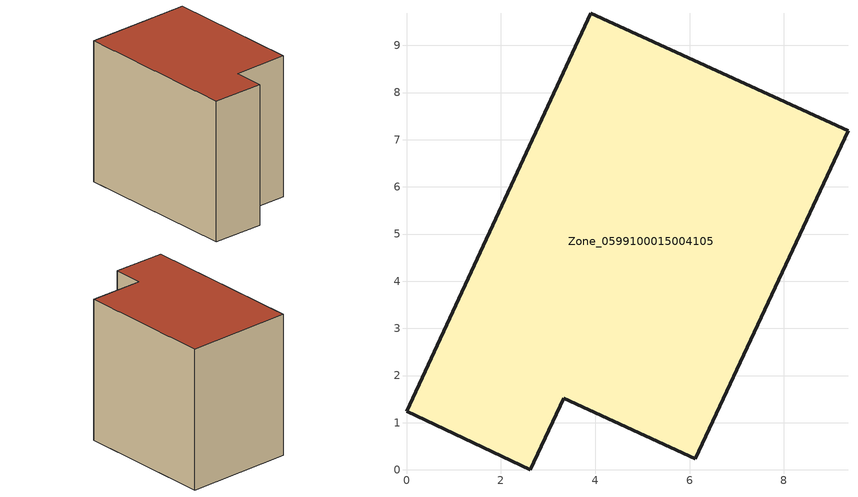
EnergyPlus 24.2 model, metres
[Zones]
Zone_0599100015004105
 floor ground (C_G): 3.34,1.52 2.62,0 0,1.24 3.91,9.68 9.36,7.19 6.12,0.24 z0.83
 wall outside (C_F): 3.91,9.68 0,1.24 2.62,0 3.34,1.52 6.12,0.24 9.36,7.19 3.91,9.68 z0.83:8.74
 roof outside (C_R): 6.12,0.24 9.36,7.19 3.91,9.68 0,1.24 2.62,0 3.34,1.52 z8.74
[BUILDING]
Pand.0599100015004105: North Axis=0; Terrain=City; Loads Convergence Tolerance Value=0.04; Temperature Convergence Tolerance Value=0.4; Solar Distribution=FullExterior; Maximum Number of Warmup Days=25; Minimum Number of Warmup Days=1
[Site:Location]
Rotterdam.The.Hague.AP_ZH_NLD Design_Conditions: Latitude=51.96; Longitude=4.45; Time Zone=1; Elevation=-4.5
[SITE:GROUNDTEMPERATURE:BUILDINGSURFACE]
18, 18, 18, 18, 18, 18, 18, 18, 18, 18, 18, 18
[MATERIAL] Thermal Absorptance=0.9; Solar Absorptance=0.7; Visible Absorptance=0.7
Name | Roughness | Thickness | Conductivity | Density | Specific Heat
G.TI.1965-1974 | MediumSmooth | 0.15 | 0.882353 | 540 | 1210
F.TI.1965-1974 | Rough | 0.3 | 0.697674 | 1920 | 840
R.TI.1965-1974 | MediumRough | 0.2 | 0.232558 | 1500 | 1000
[CONSTRUCTION]
C_G: G.TI.1965-1974
C_F: F.TI.1965-1974
C_R: R.TI.1965-1974
[ZONE]
Zone_0599100015004105: Type=1; Multiplier=1; Ceiling Height=Autocalculate; Volume=Autocalculate; Floor Area=autocalculate; Part of Total Floor Area=Yes
[ZONEINFILTRATION:DESIGNFLOWRATE]
Infil_Zone_0599100015004105: Zone or ZoneList or Space or SpaceList=Zone_0599100015004105; Schedule=AlwaysOn; Design Flow Rate Calculation Method=Flow/Area; Flow Rate per Floor Area=0.003; Constant Term Coefficient=1; Temperature Term Coefficient=0; Velocity Term Coefficient=0; Velocity Squared Term Coefficient=0
[HVACTEMPLATE:ZONE:IDEALLOADSAIRSYSTEM]
Zone_0599100015004105: Maximum Heating Supply Air Temperature=50; Minimum Cooling Supply Air Temperature=13; Maximum Heating Supply Air Humidity Ratio=0.0156; Minimum Cooling Supply Air Humidity Ratio=0.0077; Heating Limit=NoLimit; Cooling Limit=NoLimit; Dehumidification Control Type=ConstantSensibleHeatRatio; Cooling Sensible Heat Ratio=0.7; Dehumidification Setpoint=60; Humidification Control Type=None; Humidification Setpoint=30; Outdoor Air Method=None; Outdoor Air Flow Rate per Person=0.00944; Outdoor Air Flow Rate per Zone Floor Area=0; Outdoor Air Flow Rate per Zone=0; Demand Controlled Ventilation Type=None; Outdoor Air Economizer Type=NoEconomizer; Heat Recovery Type=None; Sensible Heat Recovery Effectiveness=0.7; Latent Heat Recovery Effectiveness=0.65
[ZONECONTROL:THERMOSTAT]
ThermostatControl_Zone_0599100015004105: Zone or ZoneList=Zone_0599100015004105; Control Type Schedule=DualSetpointControlType; Control 1=Thermostat_Zone_0599100015004105; Temperature Difference Between Cutout And Setpoint=0
[THERMOSTATSETPOINT:DUALSETPOINT]
Thermostat_Zone_0599100015004105: Heating Setpoint Temperature Schedule=HeatingSetpoint_Zone_0599100015004105; Cooling Setpoint Temperature Schedule=CoolingSetpoint_Zone_0599100015004105
[SCHEDULE:COMPACT]
HeatingSetpoint_Zone_0599100015004105: Through: 12/31, For: AllDays, Until: 24:00, 21
CoolingSetpoint_Zone_0599100015004105: Through: 12/31, For: AllDays, Until: 24:00, 24
DualSetpointControlType: Through: 12/31, For: AllDays, Until: 24:00, 4
AlwaysOn: Through: 12/31, For: AllDays, Until: 24:00, 1
